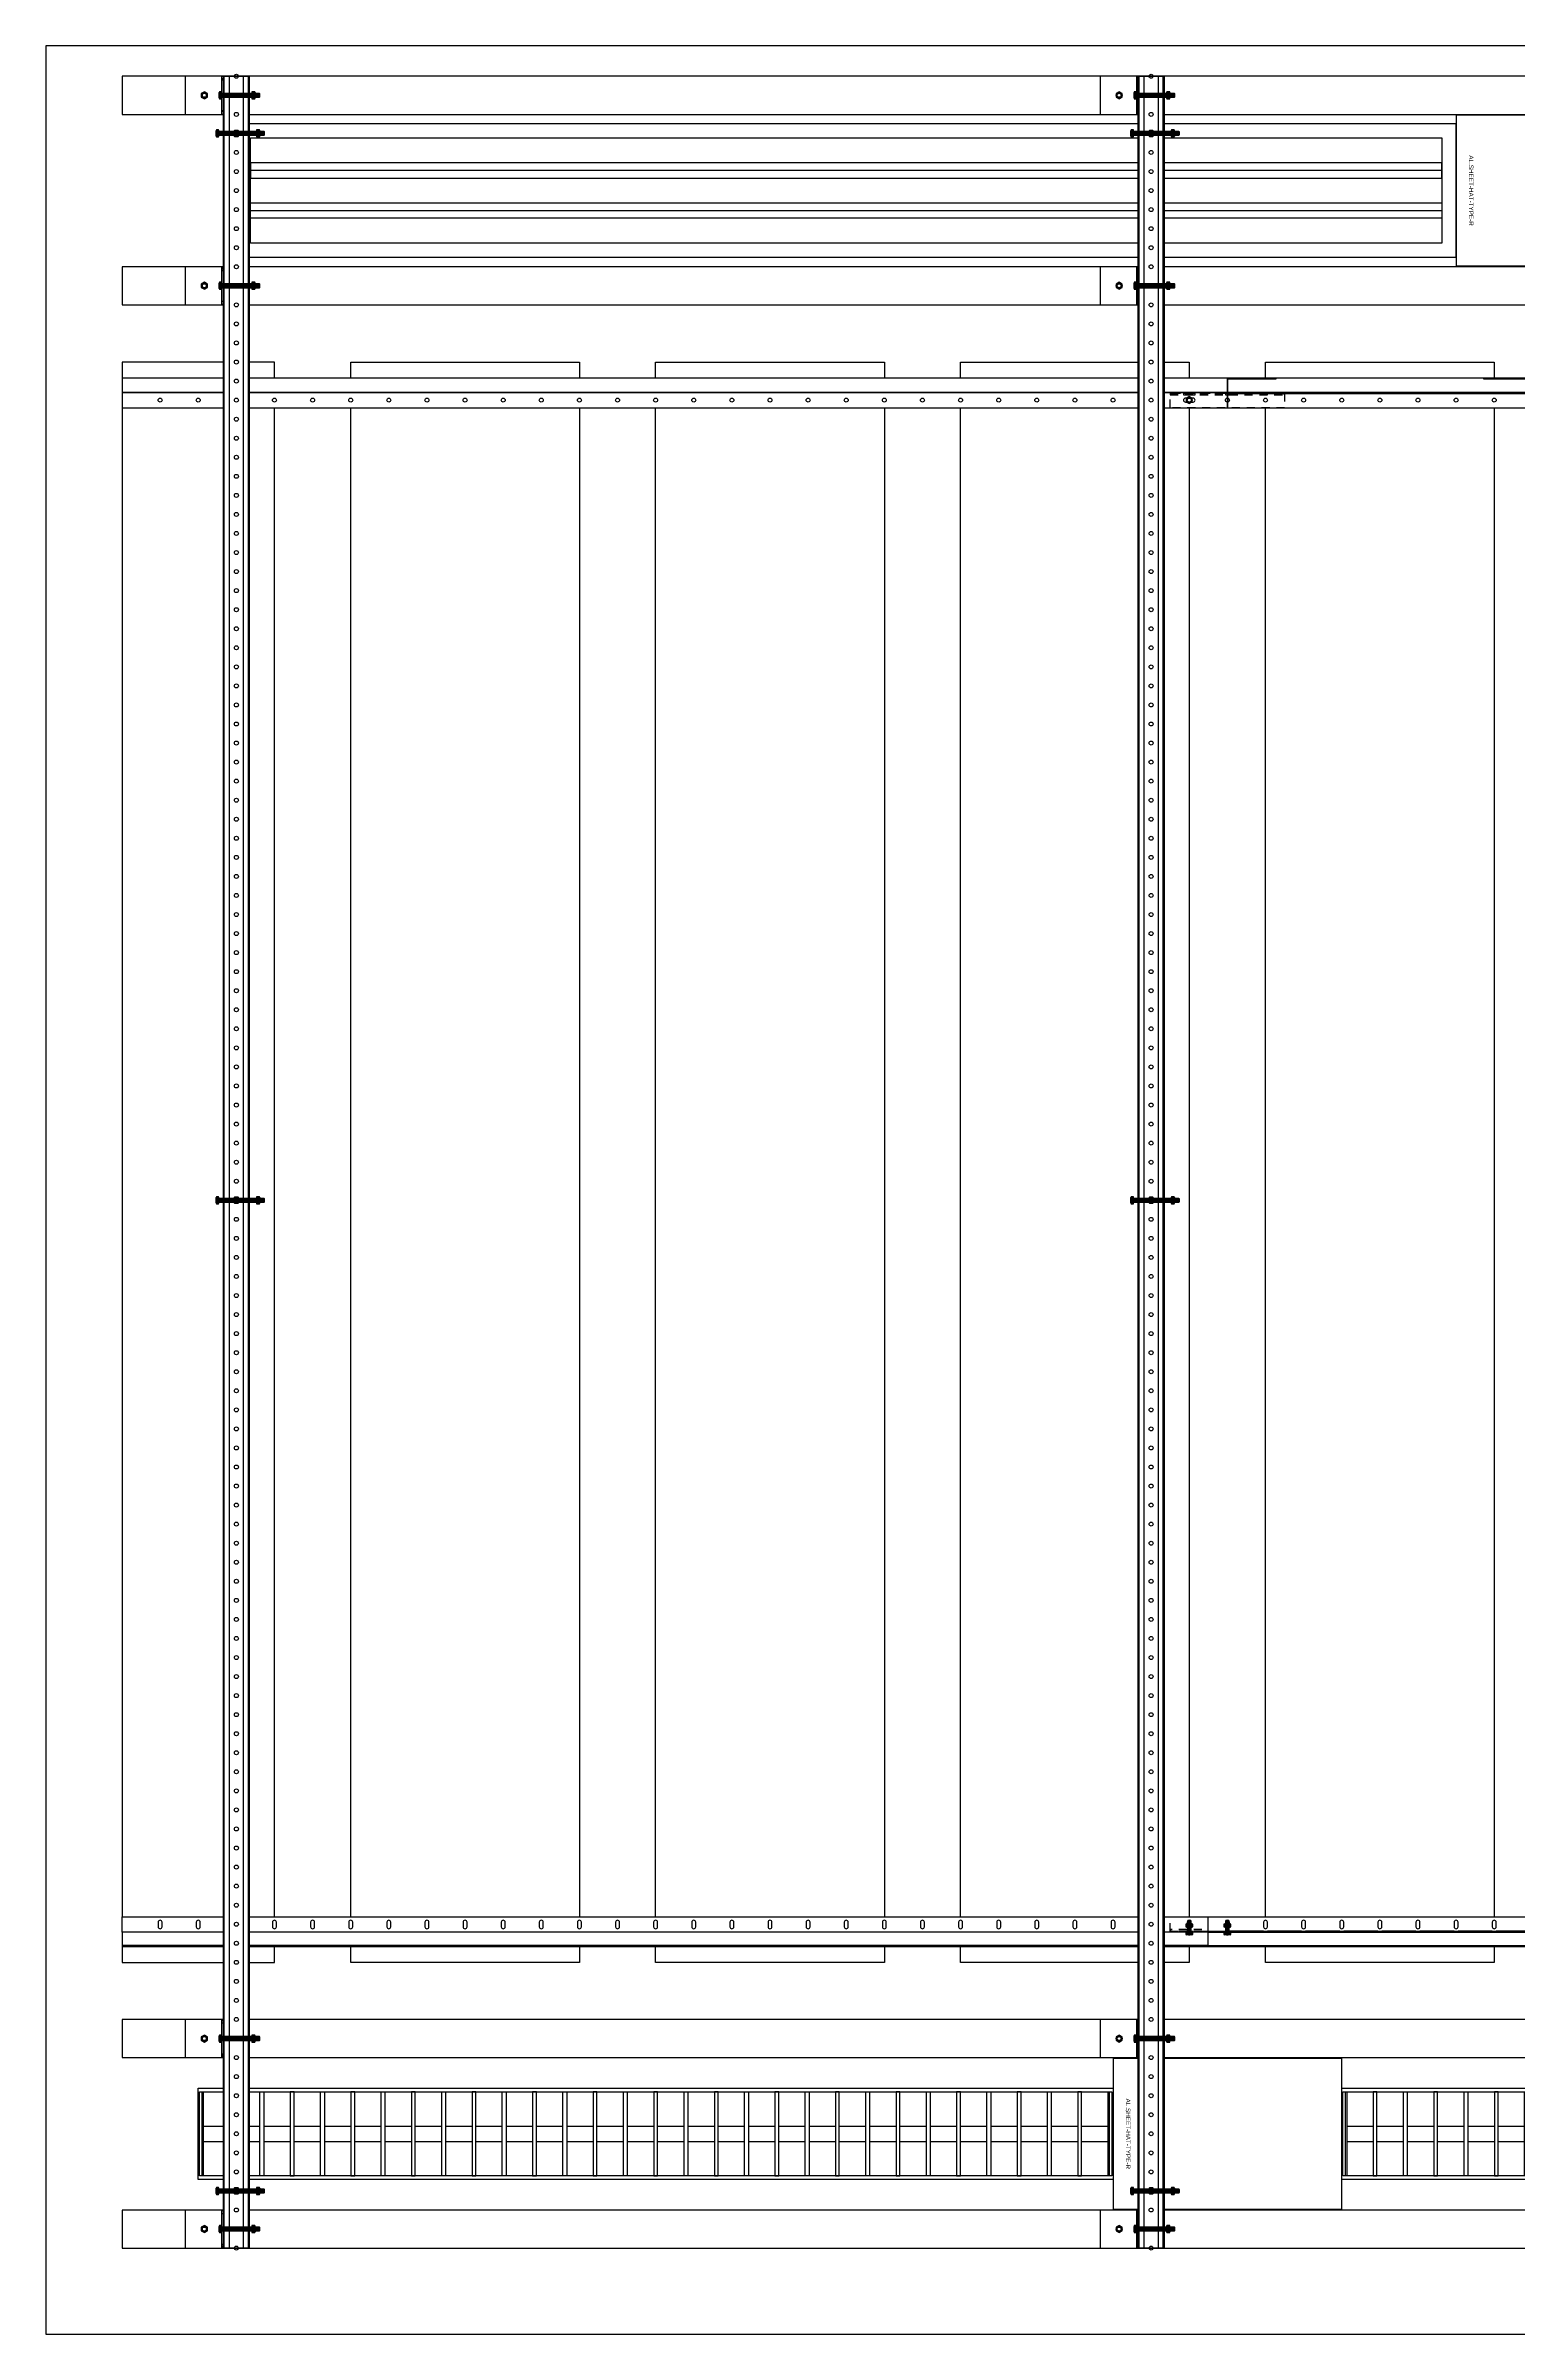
# Model space of a CAD drawing. Header units: millimetres. Extents: x -962357 to -591296, y -223672 to 59420.
# Drawn here: x -852130 to -850199, y -129772 to -126769 of the extents above; entities that cross this region are included whole.
import ezdxf
from ezdxf.enums import TextEntityAlignment as Align

# ---------------------------------------------------------------- set-up
doc = ezdxf.new("R2010")
doc.units = ezdxf.units.MM
doc.linetypes.add('TA_HL_003.00000', pattern=[19.5, 10.65, -8.85])
for name, color, linetype in [('000 - H A T C H', 8, 'Continuous'), ('000 - WIPEOUT', 250, 'Continuous'), ('001 - ASCESSORIES', 251, 'Continuous'), ('A04_TUBE SERIES', 2, 'Continuous'), ('A11_ALU.SOLID SHEET', 2, 'Continuous')]:
    doc.layers.add(name, color=color, linetype=linetype)
pattern_1 = [(110, (-0.5, 0), (-0.939693, -0.34202), []), (110, (-0.2012, 0.6409), (-0.939693, -0.34202), [1.25, -0.25, 0, -0.25])]

# ---------------------------------------------------------------- blocks, each defined once
blk = doc.blocks.new('*U4622')
at = {"layer": 'A11_ALU.SOLID SHEET', "color": 0}
blk.add_lwpolyline([(350, -98.8), (350, 98.8), (0, 98.8), (0, -98.8)], close=True, dxfattribs=at)
at = {"layer": 'Defpoints', "color": 250}
blk.add_point((0, 0), dxfattribs=at)
blk.add_text('AL.SHEET-HAT-TYPE-R', height=6, rotation=270, dxfattribs=at).set_placement((15, 0), align=Align.BOTTOM_CENTER)
blk = doc.blocks.new('*U4623')
at = {"layer": '001 - ASCESSORIES', "color": 0, "linetype": 'ByBlock'}
blk.add_lwpolyline([(800, 87.5), (-800, 87.5), (-800, -87.5), (800, -87.5)], close=True, dxfattribs=at)
at = {"layer": '001 - ASCESSORIES', "linetype": 'ByBlock'}
for points in [[(-781.5, 69), (781.5, 69), (781.5, -69), (-781.5, -69)], [(781.5, 36.3), (-781.5, 36.3), (-781.5, 16.3), (781.5, 16.3)], [(-781.5, -16.3), (781.5, -16.3), (781.5, -36.3), (-781.5, -36.3)]]:
    blk.add_lwpolyline(points, close=True, dxfattribs=at)
for points in [[(781.5, 26.3), (-781.5, 26.3)], [(-781.5, -26.3), (781.5, -26.3)]]:
    blk.add_lwpolyline(points, dxfattribs=at)
blk = doc.blocks.new('*U4626')
at = {"layer": 'A11_ALU.SOLID SHEET', "color": 0}
blk.add_lwpolyline([(300, -98.8), (300, 98.8), (0, 98.8), (0, -98.8)], close=True, dxfattribs=at)
at = {"layer": 'Defpoints', "color": 250}
blk.add_point((0, 0), dxfattribs=at)
blk.add_text('AL.SHEET-HAT-TYPE-R', height=6, rotation=270, dxfattribs=at).set_placement((15, 0), align=Align.BOTTOM_CENTER)
blk = doc.blocks.new('*U4621')
at = {"color": 1}
blk.add_wipeout([(600, -60), (-600, -60), (-600, 60), (600, 60)], dxfattribs=at).dxf.layer = '000 - WIPEOUT'
at = {"layer": '001 - ASCESSORIES', "color": 0}
blk.add_lwpolyline([(600, -60), (-600, -60), (-600, 60), (600, 60)], close=True, dxfattribs=at)
at = {"layer": '001 - ASCESSORIES'}
for points in [[(-593.5, -55), (-598.5, -55), (-598.5, 55), (-593.5, 55)], [(595, -55), (-595, -55), (-595, 55), (595, 55)], [(-558.8, -55), (-553.8, -55), (-553.8, 55), (-558.8, 55)], [(-514, -55), (-519, -55), (-519, 55), (-514, 55)], [(-479.3, -55), (-474.3, -55), (-474.3, 55), (-479.3, 55)], [(-434.6, -55), (-439.6, -55), (-439.6, 55), (-434.6, 55)], [(-399.8, -55), (-394.8, -55), (-394.8, 55), (-399.8, 55)], [(-355.1, -55), (-360.1, -55), (-360.1, 55), (-355.1, 55)], [(-320.4, -55), (-315.4, -55), (-315.4, 55), (-320.4, 55)], [(-275.6, -55), (-280.6, -55), (-280.6, 55), (-275.6, 55)], [(-240.9, -55), (-235.9, -55), (-235.9, 55), (-240.9, 55)], [(-196.2, -55), (-201.2, -55), (-201.2, 55), (-196.2, 55)], [(-161.4, -55), (-156.4, -55), (-156.4, 55), (-161.4, 55)], [(-116.7, -55), (-121.7, -55), (-121.7, 55), (-116.7, 55)], [(-82, -55), (-77, -55), (-77, 55), (-82, 55)], [(-37.2, -55), (-42.2, -55), (-42.2, 55), (-37.2, 55)], [(-2.5, -55), (2.5, -55), (2.5, 55), (-2.5, 55)], [(42.2, -55), (37.2, -55), (37.2, 55), (42.2, 55)], [(77, -55), (82, -55), (82, 55), (77, 55)], [(121.7, -55), (116.7, -55), (116.7, 55), (121.7, 55)], [(156.4, -55), (161.4, -55), (161.4, 55), (156.4, 55)], [(201.2, -55), (196.2, -55), (196.2, 55), (201.2, 55)], [(235.9, -55), (240.9, -55), (240.9, 55), (235.9, 55)], [(280.6, -55), (275.6, -55), (275.6, 55), (280.6, 55)], [(315.4, -55), (320.4, -55), (320.4, 55), (315.4, 55)], [(360.1, -55), (355.1, -55), (355.1, 55), (360.1, 55)], [(394.8, -55), (399.8, -55), (399.8, 55), (394.8, 55)], [(439.6, -55), (434.6, -55), (434.6, 55), (439.6, 55)], [(474.3, -55), (479.3, -55), (479.3, 55), (474.3, 55)], [(519, -55), (514, -55), (514, 55), (519, 55)], [(553.8, -55), (558.8, -55), (558.8, 55), (553.8, 55)], [(598.5, -55), (593.5, -55), (593.5, 55), (598.5, 55)]]:
    blk.add_lwpolyline(points, close=True, dxfattribs=at)
for points in [[(-593.5, 10), (-558.8, 10)], [(-553.8, 10), (-519, 10)], [(-514, 10), (-479.3, 10)], [(-474.3, 10), (-439.6, 10)], [(-434.6, 10), (-399.8, 10)], [(-394.8, 10), (-360.1, 10)], [(-355.1, 10), (-320.4, 10)], [(-315.4, 10), (-280.6, 10)], [(-275.6, 10), (-240.9, 10)], [(-235.9, 10), (-201.2, 10)], [(-196.2, 10), (-161.4, 10)], [(-156.4, 10), (-121.7, 10)], [(-116.7, 10), (-82, 10)], [(-77, 10), (-42.2, 10)], [(-37.2, 10), (-2.5, 10)], [(2.5, 10), (37.2, 10)], [(42.2, 10), (77, 10)], [(82, 10), (116.7, 10)], [(121.7, 10), (156.4, 10)], [(161.4, 10), (196.2, 10)], [(201.2, 10), (235.9, 10)], [(240.9, 10), (275.6, 10)], [(280.6, 10), (315.4, 10)], [(320.4, 10), (355.1, 10)], [(360.1, 10), (394.8, 10)], [(399.8, 10), (434.6, 10)], [(439.6, 10), (474.3, 10)], [(479.3, 10), (514, 10)], [(519, 10), (553.8, 10)], [(558.8, 10), (593.5, 10)], [(-593.5, -10), (-558.8, -10)], [(-553.8, -10), (-519, -10)], [(-514, -10), (-479.3, -10)], [(-474.3, -10), (-439.6, -10)], [(-434.6, -10), (-399.8, -10)], [(-394.8, -10), (-360.1, -10)], [(-355.1, -10), (-320.4, -10)], [(-315.4, -10), (-280.6, -10)], [(-275.6, -10), (-240.9, -10)], [(-235.9, -10), (-201.2, -10)], [(-196.2, -10), (-161.4, -10)], [(-156.4, -10), (-121.7, -10)], [(-116.7, -10), (-82, -10)], [(-77, -10), (-42.2, -10)], [(-37.2, -10), (-2.5, -10)], [(2.5, -10), (37.2, -10)], [(42.2, -10), (77, -10)], [(82, -10), (116.7, -10)], [(121.7, -10), (156.4, -10)], [(161.4, -10), (196.2, -10)], [(201.2, -10), (235.9, -10)], [(240.9, -10), (275.6, -10)], [(280.6, -10), (315.4, -10)], [(320.4, -10), (355.1, -10)], [(360.1, -10), (394.8, -10)], [(399.8, -10), (434.6, -10)], [(439.6, -10), (474.3, -10)], [(479.3, -10), (514, -10)], [(519, -10), (553.8, -10)], [(558.8, -10), (593.5, -10)]]:
    blk.add_lwpolyline(points, dxfattribs=at)
blk = doc.blocks.new('*U4642')
blk.add_attdef('EXTR.OVL-LENGTH_', (-25, -59.1), '', height=5)
blk.add_wipeout([(-25, 0), (25, 0), (25, 67400), (-25, 67400)]).dxf.layer = '000 - WIPEOUT'
at = {"layer": 'A04_TUBE SERIES', "color": 0}
blk.add_lwpolyline([(-25, 0), (25, 0), (25, 67400), (-25, 67400)], close=True, dxfattribs=at)
blk = doc.blocks.new('*U4644')
blk.add_attdef('EXTR.OVL-LENGTH_', (-25, -59.1), '', height=5)
blk.add_wipeout([(-25, 0), (25, 0), (25, 67400), (-25, 67400)]).dxf.layer = '000 - WIPEOUT'
at = {"layer": 'A04_TUBE SERIES', "color": 0}
blk.add_lwpolyline([(-25, 0), (25, 0), (25, 67400), (-25, 67400)], close=True, dxfattribs=at)
blk = doc.blocks.new('*U4646')
blk.add_attdef('EXTR.OVL-LENGTH_', (-25, -59.1), '', height=5)
blk.add_wipeout([(-25, 0), (25, 0), (25, 67400), (-25, 67400)]).dxf.layer = '000 - WIPEOUT'
at = {"layer": 'A04_TUBE SERIES', "color": 0}
blk.add_lwpolyline([(-25, 0), (25, 0), (25, 67400), (-25, 67400)], close=True, dxfattribs=at)
blk = doc.blocks.new('*U4648')
blk.add_attdef('EXTR.OVL-LENGTH_', (-25, -59.1), '', height=5)
blk.add_wipeout([(-25, 0), (25, 0), (25, 67400), (-25, 67400)]).dxf.layer = '000 - WIPEOUT'
at = {"layer": 'A04_TUBE SERIES', "color": 0}
blk.add_lwpolyline([(-25, 0), (25, 0), (25, 67400), (-25, 67400)], close=True, dxfattribs=at)
blk = doc.blocks.new('*U4717')
at = {"color": 3}
for points in [[(-1050, 33550), (1050, 33550), (1050, 33250), (-1050, 33250)], [(-1050, 33150), (1050, 33150), (1050, 32850), (-1050, 32850)], [(-1050, 32750), (1050, 32750), (1050, 32450), (-1050, 32450)], [(-1050, 32350), (1050, 32350), (1050, 32050), (-1050, 32050)]]:
    blk.add_wipeout(points, dxfattribs=at).dxf.layer = '000 - WIPEOUT'
at = {"layer": 'A11_ALU.SOLID SHEET', "color": 0, "linetype": 'ByBlock'}
for points in [[(-1050, 33250), (1050, 33250), (1050, 33550), (-1050, 33550)], [(-1050, 32850), (1050, 32850), (1050, 33150), (-1050, 33150)], [(-1050, 32450), (1050, 32450), (1050, 32750), (-1050, 32750)], [(-1050, 32050), (1050, 32050), (1050, 32350), (-1050, 32350)]]:
    blk.add_lwpolyline(points, close=True, dxfattribs=at)
blk = doc.blocks.new('*U4855')
at = {"layer": 'Defpoints'}
blk.add_point((0, 0), dxfattribs=at)
blk.add_wipeout([(1050, 250), (1050, 450), (-1050, 450), (-1050, 250)]).dxf.layer = '000 - WIPEOUT'
at = {"layer": 'A11_ALU.SOLID SHEET', "color": 0}
blk.add_lwpolyline([(1050, 250), (1050, 450), (-1050, 450), (-1050, 250)], close=True, dxfattribs=at)
at = {"layer": 'Defpoints'}
blk.add_point((0, 400), dxfattribs=at)
blk = doc.blocks.new('000 - ASSCESSORIES_FAMELINE_GALV._SPICE-FOR_HR-02A_TOP_VIEW')
at = {"layer": '001 - ASCESSORIES', "color": 0, "linetype": 'ByBlock'}
blk.add_lwpolyline([(-50, 0), (50, 0), (50, 18.8), (-50, 18.8)], close=True, dxfattribs=at)
at = {"layer": '001 - ASCESSORIES', "linetype": 'ByBlock'}
blk.add_lwpolyline([(-50, 2), (50, 2), (50, 0), (-50, 0)], close=True, dxfattribs=at)
at = {"layer": '001 - ASCESSORIES', "color": 1}
for points in [[(-32.6, 2), (-17.4, 2), (-17.4, 0), (-32.6, 0)], [(22.4, 2), (27.6, 2), (27.6, 0), (22.4, 0)]]:
    blk.add_lwpolyline(points, close=True, dxfattribs=at)
blk = doc.blocks.new('*U4662')
at = {"color": 1}
for p, q in [((-3.5, 4.5), (3.5, 4.5)), ((-3.5, 0), (3.5, 0))]:
    blk.add_line(p, q, dxfattribs=at)
at = {"color": 0}
for points in [[(-2.3, 4.2, 0.249893), (-4.6, 4.2), (-4.6, 0.3, 0.249893), (-2.3, 0.3)], [(2.3, 4.2, 0.062422), (0, 4.5, 0.062422), (-2.3, 4.2), (-2.3, 0.3, 0.061692), (0, 0, 0.061692), (2.3, 0.3)], [(4.6, 4.2, 0.249893), (2.3, 4.2), (2.3, 0.3, 0.249893), (4.6, 0.3)]]:
    blk.add_lwpolyline(points, format="xyb", close=True, dxfattribs=at)
blk = doc.blocks.new('*U4707')
at = {"layer": '000 - H A T C H'}
h = blk.add_hatch(color=250, dxfattribs=at)
h.dxf.hatch_style = 1
edge = h.paths.add_edge_path()
edge.add_line((0.3, 4.6), (4.2, 4.6))
edge.add_arc((2, 3.5), 2.45, 0, 28.0609, ccw=False)
edge.add_line((4.5, 3.5), (4.5, 0))
edge.add_arc((-4.9, 0), 9.36, -0.0239, 0.0239, ccw=False)
edge.add_line((4.5, 0), (4.5, 0))
edge.add_arc((-4.9, 0), 9.36, -0.0239, 0.0239, ccw=False)
edge.add_line((4.5, 0), (4.5, -3.5))
edge.add_arc((2, -3.5), 2.45, -28.0609, 0, ccw=False)
edge.add_line((4.2, -4.6), (0.3, -4.6))
edge.add_arc((2.5, -3.5), 2.45, 180, 208.0609, ccw=False)
edge.add_line((0, -3.5), (0, 3.5))
edge.add_arc((2.5, 3.5), 2.45, 151.9391, 180, ccw=False)
at = {"layer": '001 - ASCESSORIES', "color": 0, "rotation": 270}
blk.add_blockref('*U4662', (0, 0), dxfattribs=at)
blk = doc.blocks.new('*U4682')
at = {"color": 1}
for p, q in [((-3.5, 3.5), (3.5, 3.5)), ((-3.5, 0), (3.5, 0))]:
    blk.add_line(p, q, dxfattribs=at)
at = {"color": 0}
for points in [[(-2.3, 3.2, 0.249855), (-4.6, 3.2), (-4.6, 0.3, 0.249855), (-2.3, 0.3)], [(2.3, 3.2, 0.062432), (0, 3.5, 0.062432), (-2.3, 3.2), (-2.3, 0.3, 0.061701), (0, 0, 0.061701), (2.3, 0.3)], [(4.6, 3.2, 0.249855), (2.3, 3.2), (2.3, 0.3, 0.249855), (4.6, 0.3)]]:
    blk.add_lwpolyline(points, format="xyb", close=True, dxfattribs=at)
blk = doc.blocks.new('*U4688')
at = {"layer": '000 - H A T C H'}
h = blk.add_hatch(dxfattribs=at)
h.set_pattern_fill('ANSI35', color=8, scale=4, angle=65)
h.set_pattern_definition(pattern_1)
h.paths.add_polyline_path([(0, -2.5), (14.5, -2.5), (14.5, 2.5), (0, 2.5)])
at = {"color": 8}
blk.add_line((14.5, -2.5), (14.5, 2.5), dxfattribs=at)
at = {"color": 1}
blk.add_lwpolyline([(14.5, 2.5), (0, 2.5), (0, -2.5), (14.5, -2.5), (15, -2), (15, 2)], close=True, dxfattribs=at)
blk = doc.blocks.new('*U4699')
at = {"layer": '000 - H A T C H'}
h = blk.add_hatch(color=250, dxfattribs=at)
h.dxf.hatch_style = 1
edge = h.paths.add_edge_path()
edge.add_line((-0.3, -4.6), (-3.2, -4.6))
edge.add_arc((-1, -3.5), 2.45, 180, 208.0569, ccw=False)
edge.add_line((-3.5, -3.5), (-3.5, 0))
edge.add_arc((5.9, 0), 9.36, 179.9761, 180.0239, ccw=False)
edge.add_line((-3.5, 0), (-3.5, 0))
edge.add_arc((5.9, 0), 9.36, 179.9761, 180.0239, ccw=False)
edge.add_line((-3.5, 0), (-3.5, 3.5))
edge.add_arc((-1, 3.5), 2.45, 151.9431, 180, ccw=False)
edge.add_line((-3.2, 4.6), (-0.3, 4.6))
edge.add_arc((-2.5, 3.5), 2.45, 360, 388.0569, ccw=False)
edge.add_line((0, 3.5), (0, -3.5))
edge.add_arc((-2.5, -3.5), 2.45, 331.9431, 360, ccw=False)
blk.add_blockref('*U4688', (0, 0))
at = {"layer": '001 - ASCESSORIES', "rotation": 90}
blk.add_blockref('*U4682', (0, 0), dxfattribs=at)
blk = doc.blocks.new('000 - ASSCESSORIES_FAMELINE_GALV.BRACKET_FITTING_Z-PROFILE_HR-02AA_TOP_VIEW')
blk.add_wipeout([(-1200, 39), (1200, 39), (1200, 0), (-1200, 0)]).dxf.layer = '000 - WIPEOUT'
at = {"layer": '001 - ASCESSORIES', "linetype": 'Continuous'}
for p, q in [((-1200, 39), (1200, 39)), ((-1200, 0), (1200, 0))]:
    blk.add_line(p, q, dxfattribs=at)
at = {"layer": '001 - ASCESSORIES', "color": 1, "linetype": 'ByBlock'}
for p, q in [((-1127.6, 20.2), (-1127.6, 19)), ((-1077.6, 20.2), (-1077.6, 19)), ((-1027.6, 20.2), (-1027.6, 19)), ((-977.6, 20.2), (-977.6, 19)), ((-927.6, 20.2), (-927.6, 19)), ((-877.6, 20.2), (-877.6, 19)), ((-827.6, 20.2), (-827.6, 19))]:
    blk.add_line(p, q, dxfattribs=at)
at = {"layer": '001 - ASCESSORIES', "color": 0, "linetype": 'ByBlock'}
blk.add_lwpolyline([(-1200, 39), (1200, 39), (1200, 19), (-1200, 19)], close=True, dxfattribs=at)
at = {"layer": '001 - ASCESSORIES'}
for points in [[(-1172.4, 26), (-1172.4, 32, 1), (-1177.6, 32), (-1177.6, 26, 1)], [(-1122.4, 26), (-1122.4, 32, 1), (-1127.6, 32), (-1127.6, 26, 1)], [(-1072.4, 26), (-1072.4, 32, 1), (-1077.6, 32), (-1077.6, 26, 1)], [(-1022.4, 26), (-1022.4, 32, 1), (-1027.6, 32), (-1027.6, 26, 1)], [(-972.4, 26), (-972.4, 32, 1), (-977.6, 32), (-977.6, 26, 1)], [(-922.4, 26), (-922.4, 32, 1), (-927.6, 32), (-927.6, 26, 1)], [(-872.4, 26), (-872.4, 32, 1), (-877.6, 32), (-877.6, 26, 1)], [(-822.4, 26), (-822.4, 32, 1), (-827.6, 32), (-827.6, 26, 1)]]:
    blk.add_lwpolyline(points, format="xyb", close=True, dxfattribs=at)
at = {"layer": '001 - ASCESSORIES', "color": 1, "linetype": 'ByBlock'}
for points in [[(-1200, 20.2), (-1177.6, 20.2), (-1177.6, 19), (-1200, 19)], [(-1177.6, 20.2), (-1172.4, 20.2), (-1172.4, 19), (-1177.6, 19)], [(-1127.6, 20.2), (-1172.4, 20.2), (-1172.4, 19), (-1127.6, 19)], [(-1127.6, 20.2), (-1122.4, 20.2), (-1122.4, 19), (-1127.6, 19)], [(-1077.6, 20.2), (-1122.4, 20.2), (-1122.4, 19), (-1077.6, 19)], [(-1077.6, 20.2), (-1072.4, 20.2), (-1072.4, 19), (-1077.6, 19)], [(-1027.6, 20.2), (-1072.4, 20.2), (-1072.4, 19), (-1027.6, 19)], [(-1027.6, 20.2), (-1022.4, 20.2), (-1022.4, 19), (-1027.6, 19)], [(-977.6, 20.2), (-1022.4, 20.2), (-1022.4, 19), (-977.6, 19)], [(-977.6, 20.2), (-972.4, 20.2), (-972.4, 19), (-977.6, 19)], [(-927.6, 20.2), (-972.4, 20.2), (-972.4, 19), (-927.6, 19)], [(-927.6, 20.2), (-922.4, 20.2), (-922.4, 19), (-927.6, 19)], [(-877.6, 20.2), (-922.4, 20.2), (-922.4, 19), (-877.6, 19)], [(-877.6, 20.2), (-872.4, 20.2), (-872.4, 19), (-877.6, 19)], [(-827.6, 20.2), (-872.4, 20.2), (-872.4, 19), (-827.6, 19)], [(-827.6, 20.2), (-822.4, 20.2), (-822.4, 19), (-827.6, 19)], [(-777.6, 20.2), (-822.4, 20.2), (-822.4, 19), (-777.6, 19)]]:
    blk.add_lwpolyline(points, close=True, dxfattribs=at)
at = {"layer": '001 - ASCESSORIES'}
blk.add_lwpolyline([(-1200, 19), (1200, 19), (1200, 0), (-1200, 0)], close=True, dxfattribs=at)
at = {"layer": '001 - ASCESSORIES', "color": 2}
blk.add_lwpolyline([(-1200, 1.2), (1200, 1.2), (1200, 0), (-1200, 0)], close=True, dxfattribs=at)
blk = doc.blocks.new('*U4946')
at = {"linetype": 'ByBlock'}
blk.add_wipeout([(33825, 0), (32400, 0), (32400, 39), (33825, 39)], dxfattribs=at).dxf.layer = '001 - ASCESSORIES'
at = {"color": 1, "linetype": 'ByBlock'}
blk.add_lwpolyline([(32400, 20), (33825, 20), (33825, 39), (32400, 39)], close=True, dxfattribs=at)
for points in [[(32427.6, 7), (32427.6, 13, 1), (32422.4, 13), (32422.4, 7, 1)], [(32477.6, 7), (32477.6, 13, 1), (32472.4, 13), (32472.4, 7, 1)], [(32527.6, 7), (32527.6, 13, 1), (32522.4, 13), (32522.4, 7, 1)], [(32577.6, 7), (32577.6, 13, 1), (32572.4, 13), (32572.4, 7, 1)], [(32627.6, 7), (32627.6, 13, 1), (32622.4, 13), (32622.4, 7, 1)], [(32677.6, 7), (32677.6, 13, 1), (32672.4, 13), (32672.4, 7, 1)], [(32727.6, 7), (32727.6, 13, 1), (32722.4, 13), (32722.4, 7, 1)], [(32777.6, 7), (32777.6, 13, 1), (32772.4, 13), (32772.4, 7, 1)], [(32827.6, 7), (32827.6, 13, 1), (32822.4, 13), (32822.4, 7, 1)], [(32877.6, 7), (32877.6, 13, 1), (32872.4, 13), (32872.4, 7, 1)], [(32927.6, 7), (32927.6, 13, 1), (32922.4, 13), (32922.4, 7, 1)], [(32977.6, 7), (32977.6, 13, 1), (32972.4, 13), (32972.4, 7, 1)], [(33027.6, 7), (33027.6, 13, 1), (33022.4, 13), (33022.4, 7, 1)], [(33077.6, 7), (33077.6, 13, 1), (33072.4, 13), (33072.4, 7, 1)], [(33127.6, 7), (33127.6, 13, 1), (33122.4, 13), (33122.4, 7, 1)], [(33177.6, 7), (33177.6, 13, 1), (33172.4, 13), (33172.4, 7, 1)], [(33227.6, 7), (33227.6, 13, 1), (33222.4, 13), (33222.4, 7, 1)], [(33277.6, 7), (33277.6, 13, 1), (33272.4, 13), (33272.4, 7, 1)], [(33327.6, 7), (33327.6, 13, 1), (33322.4, 13), (33322.4, 7, 1)], [(33377.6, 7), (33377.6, 13, 1), (33372.4, 13), (33372.4, 7, 1)], [(33427.6, 7), (33427.6, 13, 1), (33422.4, 13), (33422.4, 7, 1)], [(33477.6, 7), (33477.6, 13, 1), (33472.4, 13), (33472.4, 7, 1)], [(33527.6, 7), (33527.6, 13, 1), (33522.4, 13), (33522.4, 7, 1)], [(33577.6, 7), (33577.6, 13, 1), (33572.4, 13), (33572.4, 7, 1)], [(33627.6, 7), (33627.6, 13, 1), (33622.4, 13), (33622.4, 7, 1)], [(33677.6, 7), (33677.6, 13, 1), (33672.4, 13), (33672.4, 7, 1)], [(33727.6, 7), (33727.6, 13, 1), (33722.4, 13), (33722.4, 7, 1)], [(33777.6, 7), (33777.6, 13, 1), (33772.4, 13), (33772.4, 7, 1)]]:
    blk.add_lwpolyline(points, format="xyb", close=True, dxfattribs=at)
at = {"layer": '001 - ASCESSORIES'}
blk.add_lwpolyline([(32400, 37.8), (33825, 37.8), (33825, 39), (32400, 39)], close=True, dxfattribs=at)
at = {"layer": '001 - ASCESSORIES', "color": 1, "linetype": 'ByBlock'}
blk.add_lwpolyline([(33825, 0), (32400, 0), (32400, 20), (33825, 20)], close=True, dxfattribs=at)
at = {"layer": '001 - ASCESSORIES', "linetype": 'TA_HL_003.00000', "xscale": -1, "rotation": 180}
blk.add_blockref('000 - ASSCESSORIES_FAMELINE_GALV._SPICE-FOR_HR-02A_TOP_VIEW', (32400, 18.8), dxfattribs=at)
at = {"layer": '001 - ASCESSORIES', "rotation": 270}
for name, p in [('*U4699', (32425, 20)), ('*U4707', (32425, 13.6))]:
    blk.add_blockref(name, p, dxfattribs=at)
at = {"layer": '001 - ASCESSORIES', "linetype": 'ByBlock', "rotation": 180}
blk.add_blockref('000 - ASSCESSORIES_FAMELINE_GALV.BRACKET_FITTING_Z-PROFILE_HR-02AA_TOP_VIEW', (31200, 39), dxfattribs=at)
at = {"layer": '001 - ASCESSORIES', "rotation": 270}
for name, p in [('*U4699', (32375, 20)), ('*U4707', (32375, 13.6))]:
    blk.add_blockref(name, p, dxfattribs=at)
blk = doc.blocks.new('*U4663')
at = {"layer": '001 - ASCESSORIES', "color": 0}
blk.add_lwpolyline([(4.6, 0), (2.3, 4), (-2.3, 4), (-4.6, 0), (-2.3, -4), (2.3, -4)], close=True, dxfattribs=at)
at = {"layer": '001 - ASCESSORIES', "color": 8}
blk.add_circle((0, 0), 3.85, dxfattribs=at)
at = {"layer": '001 - ASCESSORIES', "color": 0}
blk.add_circle((0, 0), 2.6, dxfattribs=at)
blk = doc.blocks.new('*U4664')
at = {"layer": '000 - H A T C H'}
h = blk.add_hatch(color=250, dxfattribs=at)
h.dxf.hatch_style = 1
h.paths.add_polyline_path([(4, -2.3), (4, 2.3), (0, 4.6), (-4, 2.3), (-4, -2.3), (0, -4.6)])
h.paths.add_polyline_path([(0, -2.6, -1), (0, 2.6, -1)], flags=16)
at = {"layer": '001 - ASCESSORIES', "color": 0, "rotation": 270}
blk.add_blockref('*U4663', (0, 0), dxfattribs=at)
blk = doc.blocks.new('000 - ASSCESSORIES_FAMELINE_GALV.BRACKET_FITTING_Z-PROFILE_HR-02B_TOP_VIEW')
blk.add_wipeout([(-1200, 39), (1200, 39), (1200, 0), (-1200, 0)]).dxf.layer = '000 - WIPEOUT'
at = {"layer": '001 - ASCESSORIES', "linetype": 'ByBlock'}
blk.add_line((1200, 20.2), (-1200, 20.2), dxfattribs=at)
at = {"layer": '001 - ASCESSORIES'}
blk.add_line((1200, 19), (-1200, 19), dxfattribs=at)
at = {"layer": '001 - ASCESSORIES', "color": 0}
blk.add_lwpolyline([(-1200, 39), (-1200, 19), (1200, 19), (1200, 39)], close=True, dxfattribs=at)
at = {"layer": '001 - ASCESSORIES'}
blk.add_lwpolyline([(-1200, 19), (-1200, 0), (1200, 0), (1200, 19)], close=True, dxfattribs=at)
at = {"layer": '001 - ASCESSORIES', "color": 2}
for points in [[(735.9, 1.2), (735.9, 0), (864.1, 0), (864.1, 1.2)], [(1135.9, 1.2), (1135.9, 0), (1200, 0), (1200, 1.2)]]:
    blk.add_lwpolyline(points, close=True, dxfattribs=at)
at = {"layer": '001 - ASCESSORIES'}
for centre in [(850, 29), (900, 29), (950, 29), (1000, 29), (1050, 29), (1100, 29), (1150, 29)]:
    blk.add_circle(centre, 2.6, dxfattribs=at)
blk.add_arc((1200, 29), 2.6, 90, 270, dxfattribs=at)
blk = doc.blocks.new('000 - ASSCESSORIES_FAMELINE_GALV._SPICE-FOR_HR-02B_TOP_VIEW')
at = {"layer": '001 - ASCESSORIES', "linetype": 'ByBlock'}
blk.add_lwpolyline([(-75, 6.8), (75, 6.8), (75, 8.8), (-75, 8.8)], close=True, dxfattribs=at)
at = {"layer": '001 - ASCESSORIES', "color": 0, "linetype": 'ByBlock'}
blk.add_lwpolyline([(-75, 8.8), (75, 8.8), (75, -10), (-75, -10)], close=True, dxfattribs=at)
at = {"layer": '001 - ASCESSORIES', "color": 1}
for points in [[(-57.6, 6.8), (-42.4, 6.8), (-42.4, 8.8), (-57.6, 8.8)], [(-2.6, 6.8), (2.6, 6.8), (2.6, 8.8), (-2.6, 8.8)], [(47.4, 6.8), (52.6, 6.8), (52.6, 8.8), (47.4, 8.8)]]:
    blk.add_lwpolyline(points, close=True, dxfattribs=at)
blk.add_lwpolyline([(-55, -2.6), (-45, -2.6, 1), (-45, 2.6), (-55, 2.6, 1)], format="xyb", close=True, dxfattribs=at)
at = {"layer": '001 - ASCESSORIES'}
for centre in [(0, 0), (50, 0)]:
    blk.add_circle(centre, 2.6, dxfattribs=at)
blk = doc.blocks.new('*U4659')
at = {"layer": '001 - ASCESSORIES', "color": 0, "linetype": 'ByBlock'}
blk.add_blockref('000 - ASSCESSORIES_FAMELINE_GALV._SPICE-FOR_HR-02B_TOP_VIEW', (0, 0), dxfattribs=at)
blk = doc.blocks.new('*U4947')
for p in [(32350, -10), (32450, -10)]:
    blk.add_blockref('*U4699', p)
at = {"layer": '001 - ASCESSORIES'}
blk.add_blockref('*U4664', (32350, -10), dxfattribs=at)
at = {"linetype": 'ByBlock'}
blk.add_wipeout([(32400, -39), (33850, -39), (33850, 0), (32400, 0)], dxfattribs=at).dxf.layer = '000 - WIPEOUT'
at = {"layer": '001 - ASCESSORIES', "color": 1, "linetype": 'ByBlock'}
blk.add_lwpolyline([(33850, 0), (32400, 0), (32400, -20), (33850, -20)], close=True, dxfattribs=at)
at = {"layer": '001 - ASCESSORIES', "linetype": 'ByBlock'}
blk.add_lwpolyline([(33850, -20), (32400, -20), (32400, -39), (33850, -39)], close=True, dxfattribs=at)
for centre in [(32400, -10), (32450, -10), (32500, -10), (32550, -10), (32600, -10), (32650, -10), (32700, -10), (32750, -10), (32800, -10), (32850, -10), (32900, -10), (32950, -10), (33000, -10), (33050, -10), (33100, -10), (33150, -10), (33200, -10), (33250, -10), (33300, -10), (33350, -10), (33400, -10), (33450, -10), (33500, -10), (33550, -10), (33600, -10), (33650, -10), (33700, -10), (33750, -10), (33800, -10)]:
    blk.add_circle(centre, 2.6, dxfattribs=at)
at = {"layer": '001 - ASCESSORIES'}
blk.add_blockref('*U4664', (32450, -10), dxfattribs=at)
at = {"layer": '001 - ASCESSORIES', "color": 0, "linetype": 'ByBlock'}
blk.add_blockref('000 - ASSCESSORIES_FAMELINE_GALV.BRACKET_FITTING_Z-PROFILE_HR-02B_TOP_VIEW', (31200, -39), dxfattribs=at)
at = {"layer": '001 - ASCESSORIES', "linetype": 'TA_HL_003.00000', "rotation": 180}
blk.add_blockref('*U4659', (32400, -10), dxfattribs=at)
blk = doc.blocks.new('*U4945')
at = {"color": 6}
blk.add_wipeout([(1425, -17), (-1425, -17), (-1425, 17), (1425, 17)], dxfattribs=at).dxf.layer = '000 - WIPEOUT'
at = {"layer": '001 - ASCESSORIES', "color": 0, "linetype": 'ByBlock'}
for p, q in [((1425, 15.8), (-1425, 15.8)), ((1425, -15.8), (-1425, -15.8))]:
    blk.add_line(p, q, dxfattribs=at)
at = {"layer": '001 - ASCESSORIES', "color": 1}
blk.add_lwpolyline([(1425, 17), (1425, -17), (-1425, -17), (-1425, 17)], close=True, dxfattribs=at)
at = {"layer": '001 - ASCESSORIES', "color": 0, "linetype": 'ByBlock'}
for points in [[(-1425, 17), (-1425, 9), (1425, 9), (1425, 17)], [(-1425, -9), (-1425, -17), (1425, -17), (1425, -9)]]:
    blk.add_lwpolyline(points, close=True, dxfattribs=at)
at = {"layer": '001 - ASCESSORIES', "color": 1, "linetype": 'Continuous'}
for centre in [(-1425, 0), (-1400, 0), (-1375, 0), (-1350, 0), (-1325, 0), (-1300, 0), (-1275, 0), (-1250, 0), (-1225, 0), (-1200, 0), (-1175, 0), (-1150, 0), (-1125, 0), (-1100, 0), (-1075, 0), (-1050, 0), (-1025, 0), (-1000, 0), (-975, 0), (-950, 0), (-925, 0), (-900, 0), (-875, 0), (-850, 0), (-825, 0), (-800, 0), (-775, 0), (-750, 0), (-725, 0), (-700, 0), (-675, 0), (-650, 0), (-625, 0), (-600, 0), (-575, 0), (-550, 0), (-525, 0), (-500, 0), (-475, 0), (-450, 0), (-425, 0), (-400, 0), (-375, 0), (-350, 0), (-325, 0), (-300, 0), (-275, 0), (-250, 0), (-225, 0), (-200, 0), (-175, 0), (-150, 0), (-125, 0), (-100, 0), (-75, 0), (-50, 0), (-25, 0), (0, 0), (25, 0), (50, 0), (75, 0), (100, 0), (125, 0), (150, 0), (175, 0), (200, 0), (225, 0), (250, 0), (275, 0), (300, 0), (325, 0), (350, 0), (375, 0), (400, 0), (425, 0), (450, 0), (475, 0), (500, 0), (525, 0), (550, 0), (575, 0), (600, 0), (625, 0), (650, 0), (675, 0), (700, 0), (725, 0), (750, 0), (775, 0), (800, 0), (825, 0), (850, 0), (875, 0), (900, 0), (925, 0), (950, 0), (975, 0), (1000, 0), (1025, 0), (1050, 0), (1075, 0), (1100, 0), (1125, 0), (1150, 0), (1175, 0), (1200, 0), (1225, 0), (1250, 0), (1275, 0), (1300, 0), (1325, 0), (1350, 0), (1375, 0), (1400, 0), (1425, 0)]:
    blk.add_circle(centre, 2.6, dxfattribs=at)
blk = doc.blocks.new('*U4696')
at = {"layer": '000 - H A T C H'}
h = blk.add_hatch(dxfattribs=at)
h.set_pattern_fill('ANSI35', color=8, scale=4, angle=65)
h.set_pattern_definition(pattern_1)
h.paths.add_polyline_path([(0, -2.5), (59.5, -2.5), (59.5, 2.5), (0, 2.5)])
at = {"color": 8}
blk.add_line((59.5, -2.5), (59.5, 2.5), dxfattribs=at)
at = {"color": 1}
blk.add_lwpolyline([(59.5, 2.5), (0, 2.5), (0, -2.5), (59.5, -2.5), (60, -2), (60, 2)], close=True, dxfattribs=at)
blk = doc.blocks.new('*U4748')
at = {"layer": '000 - H A T C H'}
h = blk.add_hatch(color=250, dxfattribs=at)
h.dxf.hatch_style = 1
edge = h.paths.add_edge_path()
edge.add_line((-0.3, -4.6), (-3.2, -4.6))
edge.add_arc((-1, -3.5), 2.45, 180, 208.0569, ccw=False)
edge.add_line((-3.5, -3.5), (-3.5, 0))
edge.add_arc((5.9, 0), 9.36, 179.9761, 180.0239, ccw=False)
edge.add_line((-3.5, 0), (-3.5, 0))
edge.add_arc((5.9, 0), 9.36, 179.9761, 180.0239, ccw=False)
edge.add_line((-3.5, 0), (-3.5, 3.5))
edge.add_arc((-1, 3.5), 2.45, 151.9431, 180, ccw=False)
edge.add_line((-3.2, 4.6), (-0.3, 4.6))
edge.add_arc((-2.5, 3.5), 2.45, 360, 388.0569, ccw=False)
edge.add_line((0, 3.5), (0, -3.5))
edge.add_arc((-2.5, -3.5), 2.45, 331.9431, 360, ccw=False)
blk.add_blockref('*U4696', (0, 0))
at = {"layer": '001 - ASCESSORIES', "rotation": 90}
blk.add_blockref('*U4682', (0, 0), dxfattribs=at)
blk = doc.blocks.new('*U4821')
at = {"layer": '001 - ASCESSORIES'}
blk.add_blockref('*U4748', (-23, 0), dxfattribs=at)
at = {"layer": '001 - ASCESSORIES', "color": 2}
for rotation in [90, 90, 270, 270]:
    blk.add_blockref('*U4664', (0, 0), dxfattribs=dict(at, rotation=rotation))
at = {"layer": '001 - ASCESSORIES', "color": 1}
blk.add_blockref('*U4707', (26.2, 0), dxfattribs=at)
blk = doc.blocks.new('000 - ASSCESSORIES_FAMELINE_AL.EXTR._L-PROFILE_50x68mm._non-code_TOP_VIEW')
blk.add_wipeout([(-50, -25), (0, -25), (0, 25), (-50, 25)]).dxf.layer = '000 - WIPEOUT'
at = {"layer": '000 - H A T C H'}
h = blk.add_hatch(dxfattribs=at)
h.set_pattern_fill('ANSI32', color=8, scale=0.5)
h.set_pattern_definition([(45, (-14193.569, 11847.092), (-3.367596, 3.367596), []), (45, (-14191.324, 11847.092), (-3.367596, 3.367596), [])])
h.paths.add_polyline_path([(-2, 20), (0, 20), (0, 25), (-2, 25)])
h.paths.add_polyline_path([(0, -20), (-2, -20), (-2, -25), (0, -25)])
at = {"layer": '001 - ASCESSORIES', "color": 0}
for p, q in [((0, 20), (-2, 20)), ((-2, -20), (0, -20))]:
    blk.add_line(p, q, dxfattribs=at)
at = {"layer": '001 - ASCESSORIES', "color": 1}
blk.add_line((-2, -20), (-2, 20), dxfattribs=at)
at = {"layer": '001 - ASCESSORIES'}
blk.add_lwpolyline([(-50, -25), (0, -25), (0, 25), (-50, 25)], close=True, dxfattribs=at)
at = {"layer": '001 - ASCESSORIES', "color": 0}
for points in [[(-2, 25), (0, 25), (0, 20), (-2, 20)], [(-2, -20), (0, -20), (0, -25), (-2, -25)]]:
    blk.add_lwpolyline(points, close=True, dxfattribs=at)
at = {"layer": '001 - ASCESSORIES', "color": 1}
blk.add_circle((-25, 0), 2.6, dxfattribs=at)
blk = doc.blocks.new('*U4738')
at = {"layer": '001 - ASCESSORIES', "color": 0}
blk.add_blockref('000 - ASSCESSORIES_FAMELINE_AL.EXTR._L-PROFILE_50x68mm._non-code_TOP_VIEW', (0, 0), dxfattribs=at)
blk = doc.blocks.new('*U4683')
blk.add_circle((0, 0), 3.66)
at = {"layer": '001 - ASCESSORIES', "color": 0}
blk.add_lwpolyline([(4.6, 0), (2.3, 4), (-2.3, 4), (-4.6, 0), (-2.3, -4), (2.3, -4)], close=True, dxfattribs=at)
at = {"layer": '001 - ASCESSORIES', "color": 8}
blk.add_circle((0, 0), 3.85, dxfattribs=at)
blk = doc.blocks.new('*U4715')
at = {"layer": '001 - ASCESSORIES', "rotation": 90}
blk.add_blockref('*U4683', (0, 0), dxfattribs=at)
blk = doc.blocks.new('*U4751')
at = {"layer": '001 - ASCESSORIES'}
blk.add_blockref('*U4715', (0, 0), dxfattribs=at)
blk = doc.blocks.new('*U4694')
at = {"layer": '000 - H A T C H'}
h = blk.add_hatch(dxfattribs=at)
h.set_pattern_fill('ANSI35', color=8, scale=4, angle=65)
h.set_pattern_definition(pattern_1)
h.paths.add_polyline_path([(0, -2.5), (49.5, -2.5), (49.5, 2.5), (0, 2.5)])
at = {"color": 8}
blk.add_line((49.5, -2.5), (49.5, 2.5), dxfattribs=at)
at = {"color": 1}
blk.add_lwpolyline([(49.5, 2.5), (0, 2.5), (0, -2.5), (49.5, -2.5), (50, -2), (50, 2)], close=True, dxfattribs=at)
blk = doc.blocks.new('*U4746')
at = {"layer": '000 - H A T C H'}
h = blk.add_hatch(color=250, dxfattribs=at)
h.dxf.hatch_style = 1
edge = h.paths.add_edge_path()
edge.add_line((-0.3, -4.6), (-3.2, -4.6))
edge.add_arc((-1, -3.5), 2.45, 180, 208.0569, ccw=False)
edge.add_line((-3.5, -3.5), (-3.5, 0))
edge.add_arc((5.9, 0), 9.36, 179.9761, 180.0239, ccw=False)
edge.add_line((-3.5, 0), (-3.5, 0))
edge.add_arc((5.9, 0), 9.36, 179.9761, 180.0239, ccw=False)
edge.add_line((-3.5, 0), (-3.5, 3.5))
edge.add_arc((-1, 3.5), 2.45, 151.9431, 180, ccw=False)
edge.add_line((-3.2, 4.6), (-0.3, 4.6))
edge.add_arc((-2.5, 3.5), 2.45, 360, 388.0569, ccw=False)
edge.add_line((0, 3.5), (0, -3.5))
edge.add_arc((-2.5, -3.5), 2.45, 331.9431, 360, ccw=False)
blk.add_blockref('*U4694', (0, 0))
at = {"layer": '001 - ASCESSORIES', "rotation": 90}
blk.add_blockref('*U4682', (0, 0), dxfattribs=at)
blk = doc.blocks.new('*U4752')
at = {"layer": '001 - ASCESSORIES'}
for name, p in [('*U4746', (0, 0)), ('*U4707', (39.2, 0))]:
    blk.add_blockref(name, p, dxfattribs=at)
blk = doc.blocks.new('*U4794')
at = {"color": 2}
blk.add_blockref('*U4738', (0, 0), dxfattribs=at)
for name, p in [('*U4751', (-25, 0)), ('*U4752', (-2, 0))]:
    blk.add_blockref(name, p)
blk = doc.blocks.new('*U4956')
blk.add_lwpolyline([(27650, -552), (-107450, -552), (-107450, -3555), (27650, -3555)], close=True)
blk.add_blockref('*U4623', (-106400, -742))
blk.add_blockref('*U4623', (-106400, -742))
at = {"layer": 'A11_ALU.SOLID SHEET', "color": 1}
for name, p in [('*U4622', (-105600, -742)), ('*U4622', (-105600, -742)), ('*U4626', (-106050, -3292))]:
    blk.add_blockref(name, p, dxfattribs=at)
for p in [(-106650, -3292), (-105150, -3292)]:
    blk.add_blockref('*U4621', p)
at = {"layer": 'A04_TUBE SERIES', "color": 0, "linetype": 'ByBlock', "rotation": 90}
for name, p in [('*U4642', (-39950, -617)), ('*U4644', (-39950, -867)), ('*U4646', (-39950, -3167)), ('*U4648', (-39950, -3417))]:
    blk.add_blockref(name, p, dxfattribs=at)
at = {"layer": 'A11_ALU.SOLID SHEET', "color": 0, "linetype": 'ByBlock', "xscale": -1, "rotation": 90}
blk.add_blockref('*U4717', (-73500, -2017), dxfattribs=at)
at = {"layer": 'A11_ALU.SOLID SHEET', "color": 0, "linetype": 'ByBlock', "rotation": 90}
blk.add_blockref('*U4855', (-106900, -2017), dxfattribs=at)
at = {"layer": '001 - ASCESSORIES', "linetype": 'ByBlock', "rotation": 180}
for name, p in [('*U4947', (-73500, -1027)), ('*U4946', (-73525, -3007.3))]:
    blk.add_blockref(name, p, dxfattribs=at)
at = {"layer": '001 - ASCESSORIES', "linetype": 'ByBlock', "rotation": 270}
for p in [(-107200, -2017), (-106000, -2017)]:
    blk.add_blockref('*U4945', p, dxfattribs=at)
at = {"layer": '001 - ASCESSORIES', "linetype": 'ByBlock'}
for name, p in [('*U4794', (-107217, -617)), ('*U4794', (-106017, -617)), ('*U4821', (-107200, -667)), ('*U4821', (-106000, -667)), ('*U4794', (-107217, -867)), ('*U4794', (-106017, -867)), ('*U4821', (-107200, -2067)), ('*U4821', (-106000, -2067)), ('*U4794', (-107217, -3167)), ('*U4794', (-106017, -3167)), ('*U4821', (-107200, -3367)), ('*U4821', (-106000, -3367)), ('*U4794', (-107217, -3417)), ('*U4794', (-106017, -3417))]:
    blk.add_blockref(name, p, dxfattribs=at)

msp = doc.modelspace()

# ---------------------------------------------------------------- block references
msp.add_blockref('*U4956', (-744680, -126216.8))

# ---------------------------------------------------------------- next in the draw order: block references
msp.add_blockref('*U4956', (-744680, -126216.8))

doc.saveas('drawing.dxf')
